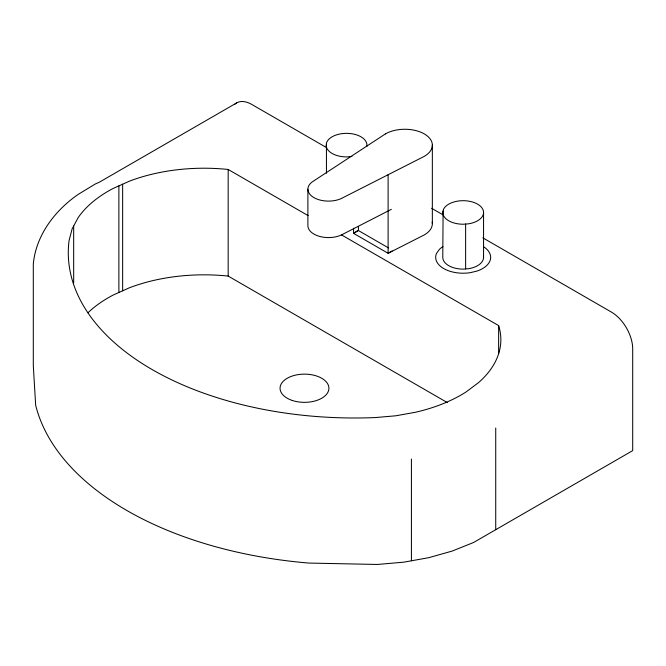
<?xml version="1.0" encoding="UTF-8"?>
<svg xmlns="http://www.w3.org/2000/svg" width="666" height="666" viewBox="0 0 666 666"><rect width="100%" height="100%" fill="white"/><g stroke="black" fill="none" stroke-linecap="round" stroke-linejoin="round"><path stroke-width="1" d="M357.867 230.528L353.563 233.35L388.111 253.296L424.292 234.907A27.489 15.867 0 0 0 432.192 222.028M236.663 102.914L99.301 182.218L95.138 184.082L78.122 194.439C54.887 210.514 35.989 235.223 33.3 264.044L33.3 365.751L35.673 405.236A322.202 186.022 0 0 0 309.074 563.078L377.455 564.452L403.804 562.162L428.713 557.692L452.147 551.082L473.576 542.49L632.7 450.624L632.7 348.909A30.053 17.349 60 0 0 611.446 312.104L482.833 237.845M391.35 209.34L343.082 234.099A20.613 11.905 0 0 1 320.621 236.671A20.613 11.905 0 0 1 307.892 225.682L307.892 189.227M388.536 247.935L358.425 230.544L353.563 233.35L353.563 228.222M392.157 250.957L388.111 253.296L388.111 174.742M351.914 156.435L347.627 156.893A20.405 11.78 0 0 1 326.157 145.754L326.573 142.691A20.405 11.78 0 0 1 349.891 133.508A20.405 11.78 0 0 1 366.8 146.553M326.34 147.494L251.69 104.396A30.053 17.349 60 0 0 234.832 104.262M431.568 208.25L443.265 215.001M341.392 234.823L498.634 325.591A135.256 78.088 0 0 1 478.579 382.6L465.959 392.024A135.256 78.088 0 0 1 415.509 412.254L395.812 415.792L375.408 417.557A286.338 165.318 0 0 1 69.048 240.684L72.111 228.913L78.23 217.541A135.34 78.138 0 0 1 113.212 188.42L129.512 181.127A135.34 78.138 0 0 1 228.18 169.472L308.15 215.634M87.97 312.77A135.34 78.138 0 0 1 113.212 295.03L129.512 287.737A135.34 78.138 0 0 1 228.18 276.082L447.419 402.639M498.634 325.591L498.634 353.538M495.729 427.988L495.729 529.703M483.558 212.462L483.558 257.351M465.626 224.051L465.626 268.939M443.098 211.039L442.773 257.351A20.396 11.772 0 0 0 463.161 269.122L468.439 268.723A20.396 11.772 0 0 0 483.383 255.811M432.342 145.13L432.342 223.684M411.413 459.082L411.413 560.797M358.425 226.44L358.425 230.544M326.44 143.69L326.44 173.277M228.18 169.472L228.18 276.082M122.644 184.199L122.644 290.809M118.881 185.881L118.881 292.491M73.676 226.007L73.676 282.933M483.424 246.628A27.489 15.867 0 0 1 476.906 271.095L470.279 272.677A27.489 15.867 0 0 1 436.613 253.246L439.36 249.417A27.489 15.867 0 0 1 442.898 246.628M443.464 209.415L442.773 212.462A20.396 11.772 0 0 0 463.161 224.234L468.439 223.834A20.396 11.772 0 0 0 477.58 204.137A20.396 11.772 0 0 0 443.464 209.415M385.414 133.908L313.927 180.786A20.613 11.905 0 0 0 313.927 197.619A20.613 11.905 0 0 0 343.082 197.619L424.292 156.352A27.489 15.867 0 0 0 424.292 133.908A27.489 15.867 0 0 0 385.414 133.908M292.274 400.457A24.426 14.103 0 0 0 328.912 388.236A24.426 14.103 0 0 0 292.274 376.024A24.426 14.103 0 0 0 292.274 400.457"/></g></svg>
